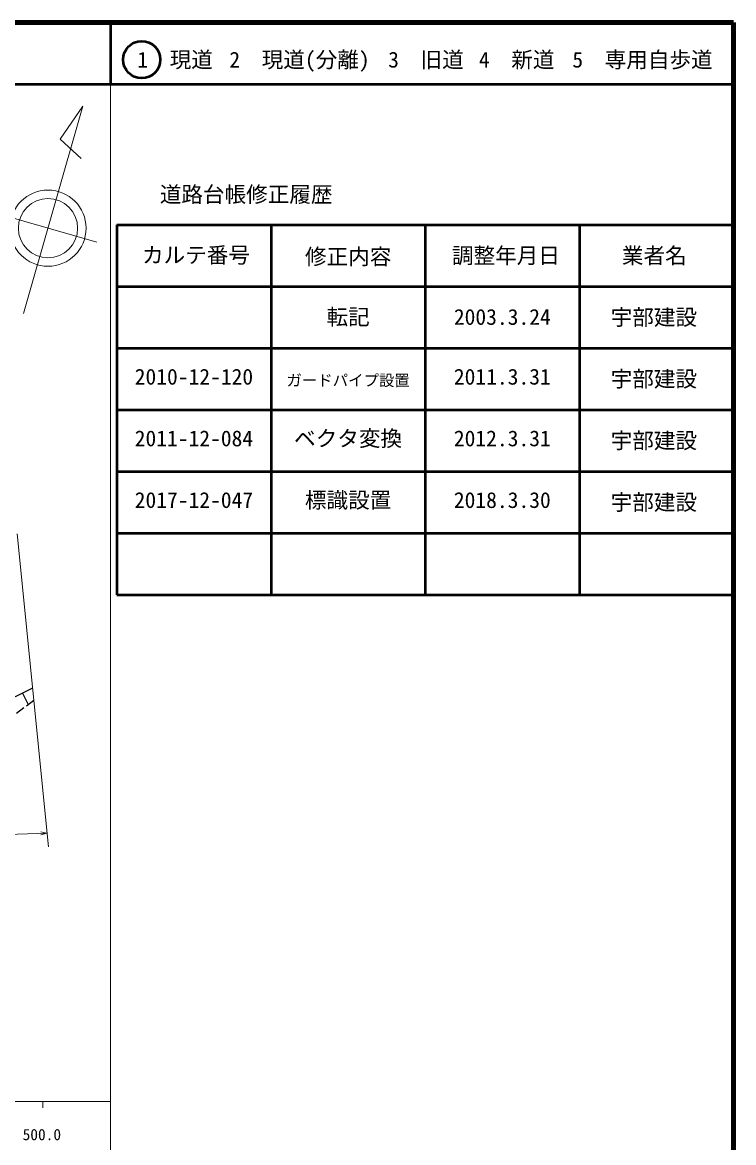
# Model space of a CAD drawing. Units: millimetres, scale not verified. Extents: x 40000 to 680000, y 20000 to 380000.
# Drawn here: x 564693 to 680000, y 198357 to 380000 of the extents above; entities that cross this region are included whole.
import ezdxf
from ezdxf.enums import TextEntityAlignment as Align

# ---------------------------------------------------------------- set-up
doc = ezdxf.new("R2010")
doc.units = ezdxf.units.MM
doc.header["$LTSCALE"] = 1000
for name, color, linetype, lineweight in [('M-BGD', 7, 'Continuous', 13), ('M-STR-HTXT', 7, 'Continuous', 13), ('M-TTL', 2, 'Continuous', 140), ('M-TTL-BAND', 7, 'Continuous', 13), ('M-TTL-FRAM', 2, 'Continuous', 50), ('M-TTL-LINE', 7, 'Continuous', 50)]:
    doc.layers.add(name, color=color, linetype=linetype, lineweight=lineweight)
doc.layers.add('M-TTL-TXT', color=7, linetype='Continuous')
doc.styles.add('ＭＳ ゴシック', font='')
doc.styles.get('ＭＳ ゴシック').set_extended_font_data('MS Gothic')

msp = doc.modelspace()

# ---------------------------------------------------------------- linework, layer by layer
at = {"layer": 'M-BGD'}
for p, q in [((564879, 332776), (574502, 366427)), ((574502, 366427), (570825, 361055)), ((570825, 361055), (574217, 357943)), ((560924, 348897), (576759, 344368)), ((563820, 297090), (568902, 246321))]:
    msp.add_line(p, q, dxfattribs=at)
at = {"layer": 'M-BGD', "lineweight": 25}
for p, q in [((566329, 272026), (556649, 267295)), ((564735, 271247), (565647, 269381)), ((564944, 268837), (563758, 267918)), ((566525, 270062), (565339, 269143))]:
    msp.add_line(p, q, dxfattribs=at)
at = {"layer": 'M-BGD'}
for radius in [6176, 4804]:
    msp.add_circle((568841, 346632), radius, dxfattribs=at)
at = {"layer": 'M-STR-HTXT'}
for p, q in [((402821, 242647), (568679, 248545)), ((568679, 248545), (567670, 248772)), ((568679, 248545), (567689, 248246))]:
    msp.add_line(p, q, dxfattribs=at)
at = {"layer": 'M-TTL'}
for p, q in [((680000, 380000), (40000, 380000)), ((680000, 20000), (680000, 380000))]:
    msp.add_line(p, q, dxfattribs=at)
at = {"layer": 'M-TTL-BAND'}
for p, q in [((579000, 20000), (579000, 370000)), ((40000, 205000), (579000, 205000)), ((568000, 205000), (568000, 204000))]:
    msp.add_line(p, q, dxfattribs=at)
at = {"layer": 'M-TTL-FRAM'}
for p, q in [((580000, 347197), (580000, 287197)), ((580000, 347197), (680000, 347197)), ((580000, 287197), (680000, 287197))]:
    msp.add_line(p, q, dxfattribs=at)
at = {"layer": 'M-TTL-LINE'}
for p, q in [((579000, 380000), (579000, 370000)), ((40000, 370000), (680000, 370000)), ((605000, 347197), (605000, 287197)), ((630000, 347197), (630000, 287197)), ((655000, 347197), (655000, 287197)), ((580000, 337197), (680000, 337197)), ((580000, 327197), (680000, 327197)), ((580000, 317197), (680000, 317197)), ((580000, 307197), (680000, 307197)), ((580000, 297197), (680000, 297197))]:
    msp.add_line(p, q, dxfattribs=at)
msp.add_circle((584031, 373958), 3000, dxfattribs=at)

# ---------------------------------------------------------------- texts
at = {"layer": 'M-TTL-BAND', "style": 'ＭＳ ゴシック'}
msp.add_text('500.0', height=1833, dxfattribs=at).set_placement((567844, 198195), align=Align.BOTTOM_CENTER)
at = {"layer": 'M-TTL-TXT', "style": 'ＭＳ ゴシック'}
for s, p in [('1\u3000現道', (589448, 373958)), ('2\u3000現道(分離)', (609619, 373958)), ('3\u3000旧道', (630121, 373958)), ('4\u3000新道', (644824, 373958)), ('5\u3000専用自歩道', (665228, 373958)), ('道路台帳修正履歴', (600968, 352113)), ('カルテ番号', (592839, 342277)), ('修正内容', (617509, 342023)), ('調整年月日', (643089, 342197)), ('業者名', (667134, 342197)), ('転記', (617500, 332245)), ('2003.3.24', (642500, 332245)), ('宇部建設', (667077, 332189)), ('宇部建設', (667077, 322189)), ('宇部建設', (667077, 312189)), ('宇部建設', (667077, 302189))]:
    msp.add_text(s, height=2566, dxfattribs=at).set_placement(p, align=Align.MIDDLE_CENTER)
for s, height, p in [('2010-12-120', 2566, (592500, 320495)), ('2011.3.31', 2566, (642500, 320495)), ('ガードパイプ設置', 1833, (617500, 320495)), ('2011-12-084', 2566, (592500, 310495)), ('ベクタ変換', 2566, (617500, 310495)), ('2012.3.31', 2566, (642500, 310495)), ('2017-12-047', 2566, (592500, 300495)), ('標識設置', 2566, (617500, 300495)), ('2018.3.30', 2566, (642500, 300495))]:
    msp.add_text(s, height=height, dxfattribs=at).set_placement(p, align=Align.BOTTOM_CENTER)

doc.saveas('drawing.dxf')
